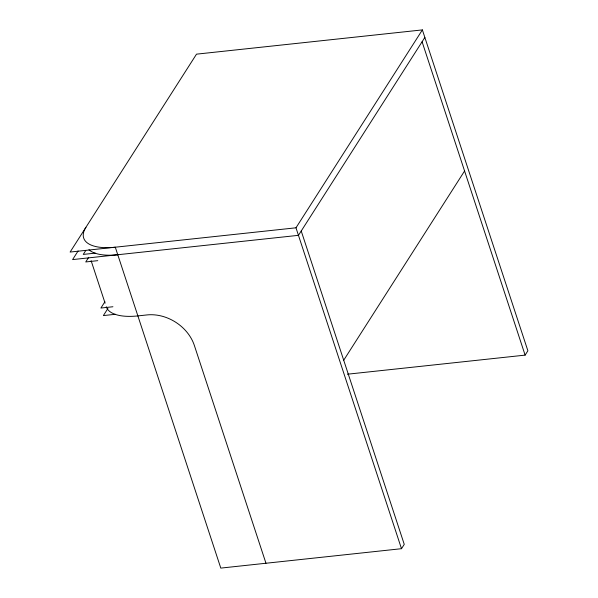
<?xml version="1.0" encoding="UTF-8"?>
<svg xmlns="http://www.w3.org/2000/svg" width="598" height="598" viewBox="0 0 598 598"><rect width="100%" height="100%" fill="white"/><g stroke="black" fill="none" stroke-linecap="round" stroke-linejoin="round"><path stroke-width="0.9" d="M78.114 250.958L72.597 259.592L298.462 235.335L424.857 37.435M85.738 250.555L83.264 254.419L95.299 253.126M88.706 257.319L85.746 261.954L97.773 260.661M104.912 301.758L100.898 308.045L112.925 306.752M107.887 308.516L103.379 315.58L115.407 314.286M295.98 227.801L422.375 29.9L196.51 54.156L70.115 252.057L295.98 227.801L401.49 548.695L220.797 568.1L115.294 247.206A49.911 20.855 -18.2 0 1 85.918 227.322M343.708 360.228L464.579 170.983M401.49 548.695L404.255 544.367L301.228 231.007M347.386 374.213L525.119 355.122L527.885 350.794L422.375 29.9M422.091 41.77L525.119 355.122M265.968 563.249L194.38 345.517A39.924 32.292 32.6 0 0 146.914 314.937L137.876 315.908A49.911 20.855 -18.2 0 1 106.257 306.722M91.098 260.631L105.091 303.179M117.769 254.741A49.911 20.855 -18.2 0 1 88.96 249.762"/></g></svg>
